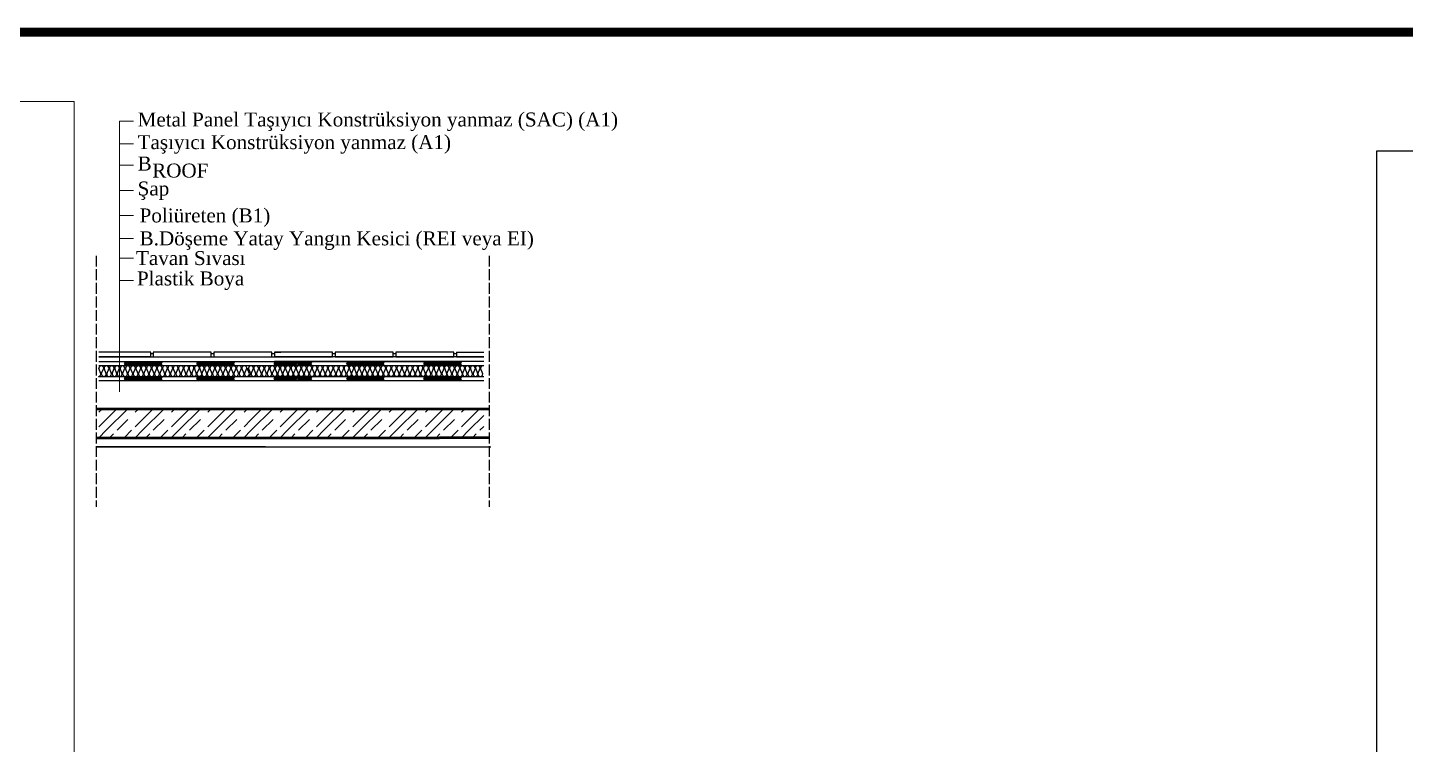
# Model space of a CAD drawing. Header units: millimetres. Extents: x 14753 to 45183, y 5640 to 19518.
# Drawn here: x 41960 to 43478, y 18727 to 19518 of the extents above; entities that cross this region are included whole.
import ezdxf

# ---------------------------------------------------------------- set-up
doc = ezdxf.new("R2010")
doc.units = ezdxf.units.MM
doc.linetypes.add('ACAD_ISO02W100', pattern=[15, 12, -3])
for name, color, linetype in [('6', 6, 'Continuous'), ('GOR1', 202, 'Continuous'), ('kesit3', 93, 'Continuous'), ('tarama', 253, 'Continuous'), ('tefriş', 140, 'Continuous')]:
    doc.layers.add(name, color=color, linetype=linetype)
for name, color, linetype, lineweight in [('Duvar', 1, 'Continuous', 50), ('k ic olcu', 254, 'Continuous', 18), ('Merdiven', 2, 'Continuous', 30), ('YAZI', 1, 'Continuous', 0)]:
    doc.layers.add(name, color=color, linetype=linetype, lineweight=lineweight)
doc.styles.add('ack-text-times', font='times.ttf', dxfattribs={"height": 12})

msp = doc.modelspace()

# ---------------------------------------------------------------- linework, layer by layer
at = {"layer": '6', "color": 20, "elevation": 574.2}
msp.add_lwpolyline([(43446.5, 17060.4), (43446.5, 19381.7), (45027.6, 19381.7), (45027.6, 17060.4)], close=True, dxfattribs=at)
at = {"layer": 'Duvar'}
for p, q in [((42035.7, 19097.2), (42468.4, 19097.2)), ((42035.7, 19065.2), (42222.1, 19065.2)), ((42222.1, 19065.2), (42413.9, 19065.2)), ((42468.4, 19065.2), (42413.9, 19065.2))]:
    msp.add_line(p, q, dxfattribs=at)
at = {"layer": 'GOR1'}
for p, q in [((42038.4, 19149.3), (42416, 19149.3)), ((42187.8, 19128.3), (42188, 19128.5)), ((42416, 19132.9), (42231.4, 19132.9)), ((42036.3, 19055), (42470.2, 19055)), ((42222.1, 19055), (42036.3, 19055))]:
    msp.add_line(p, q, dxfattribs=at)
at = {"layer": 'k ic olcu', "color": 20, "elevation": -574.2}
msp.add_lwpolyline([(41149.1, 19436), (42011.3, 19436), (42011.3, 18631.7), (41149.1, 18631.7)], close=True, dxfattribs=at)
at = {"layer": 'kesit3', "color": 20, "const_width": 10}
msp.add_lwpolyline([(39033.4, 19512.6), (45177.9, 19512.6), (45177.9, 15622.6), (39033.4, 15622.6)], close=True, dxfattribs=at)
at = {"layer": 'Merdiven', "lineweight": -2}
for p, q in [((42095.7, 19159.6), (42038.4, 19159.6)), ((42095.7, 19154.4), (42095.7, 19159.6)), ((42098.5, 19157.8), (42095.7, 19157.8)), ((42098.5, 19159.6), (42098.5, 19154.4)), ((42162.4, 19159.6), (42098.5, 19159.6)), ((42162.4, 19154.4), (42162.4, 19159.6)), ((42162.4, 19154.4), (42162.4, 19159.6)), ((42165.3, 19157.8), (42162.4, 19157.8)), ((42165.3, 19157.8), (42162.4, 19157.8)), ((42165.3, 19159.6), (42165.3, 19154.4)), ((42165.3, 19159.6), (42165.3, 19154.4)), ((42229.2, 19159.6), (42165.3, 19159.6)), ((42229.2, 19154.4), (42229.2, 19159.6)), ((42232.1, 19157.8), (42229.2, 19157.8)), ((42232.1, 19159.6), (42232.1, 19154.4)), ((42296, 19159.6), (42232.1, 19159.6)), ((42232.1, 19159.6), (42238.8, 19159.6)), ((42232.1, 19159.6), (42232.1, 19154.4)), ((42296, 19154.4), (42296, 19159.6)), ((42296, 19154.4), (42296, 19159.6)), ((42298.8, 19157.8), (42296, 19157.8)), ((42298.8, 19157.8), (42296, 19157.8)), ((42298.8, 19159.6), (42298.8, 19154.4)), ((42298.8, 19159.6), (42298.8, 19154.4)), ((42362.8, 19159.6), (42298.8, 19159.6)), ((42362.8, 19154.4), (42362.8, 19159.6)), ((42365.6, 19157.8), (42362.8, 19157.8)), ((42365.6, 19159.6), (42365.6, 19154.4)), ((42429.6, 19159.6), (42365.6, 19159.6)), ((42429.6, 19154.4), (42429.6, 19159.6)), ((42432.4, 19157.8), (42429.6, 19157.8)), ((42432.4, 19159.6), (42462.5, 19159.6)), ((42432.4, 19159.6), (42432.4, 19154.4)), ((42095.7, 19154.4), (42038.4, 19154.4)), ((42095.7, 19154.4), (42038.4, 19154.4)), ((42038.4, 19154.4), (42296, 19154.4)), ((42038.4, 19144.7), (42462.5, 19144.7)), ((42098.5, 19154.4), (42162.4, 19154.4)), ((42098.5, 19154.4), (42162.4, 19154.4)), ((42165.3, 19154.4), (42229.2, 19154.4)), ((42165.3, 19154.4), (42229.2, 19154.4)), ((42232.1, 19154.4), (42296, 19154.4)), ((42232.1, 19154.4), (42296, 19154.4)), ((42232.1, 19154.4), (42296, 19154.4)), ((42462.5, 19154.4), (42232.1, 19154.4)), ((42462.5, 19149.3), (42232.1, 19149.3)), ((42298.8, 19154.4), (42362.8, 19154.4)), ((42298.8, 19154.4), (42362.8, 19154.4)), ((42365.6, 19154.4), (42429.6, 19154.4)), ((42365.6, 19154.4), (42429.6, 19154.4)), ((42432.4, 19154.4), (42462.5, 19154.4)), ((42432.4, 19154.4), (42462.5, 19154.4)), ((42038.4, 19132.9), (42462.5, 19132.9)), ((42038.4, 19128.3), (42462.5, 19128.3))]:
    msp.add_line(p, q, dxfattribs=at)
at = {"layer": 'tarama'}
for p, q in [((42066.5, 19144.7), (42071.1, 19149.3)), ((42066.5, 19148.3), (42067.5, 19149.3)), ((42066.5, 19146.5), (42069.3, 19149.3)), ((42066.5, 19144.7), (42071.1, 19149.3)), ((42068.3, 19144.7), (42072.9, 19149.3)), ((42070.1, 19144.7), (42074.7, 19149.3)), ((42071.9, 19144.7), (42076.5, 19149.3)), ((42073.7, 19144.7), (42078.4, 19149.3)), ((42075.5, 19144.7), (42080.2, 19149.3)), ((42077.3, 19144.7), (42082, 19149.3)), ((42079.1, 19144.7), (42083.8, 19149.3)), ((42080.9, 19144.7), (42085.6, 19149.3)), ((42082.8, 19144.7), (42087.4, 19149.3)), ((42084.6, 19144.7), (42089.2, 19149.3)), ((42086.4, 19144.7), (42091, 19149.3)), ((42088.2, 19144.7), (42092.8, 19149.3)), ((42090, 19144.7), (42094.6, 19149.3)), ((42091.8, 19144.7), (42096.5, 19149.3)), ((42093.6, 19144.7), (42098.3, 19149.3)), ((42095.4, 19144.7), (42100.1, 19149.3)), ((42097.2, 19144.7), (42101.9, 19149.3)), ((42099, 19144.7), (42103.7, 19149.3)), ((42100.9, 19144.7), (42105.5, 19149.3)), ((42102.7, 19144.7), (42107.3, 19149.3)), ((42104.5, 19144.7), (42108.3, 19148.5)), ((42106.3, 19144.7), (42108.3, 19146.7)), ((42108.1, 19144.7), (42108.3, 19144.9)), ((42146.2, 19144.7), (42150.8, 19149.3)), ((42146.2, 19148.3), (42147.2, 19149.3)), ((42146.2, 19146.5), (42149, 19149.3)), ((42146.2, 19144.7), (42150.8, 19149.3)), ((42148, 19144.7), (42152.6, 19149.3)), ((42149.8, 19144.7), (42154.5, 19149.3)), ((42151.6, 19144.7), (42156.3, 19149.3)), ((42153.4, 19144.7), (42158.1, 19149.3)), ((42155.2, 19144.7), (42159.9, 19149.3)), ((42157.1, 19144.7), (42161.7, 19149.3)), ((42158.9, 19144.7), (42163.5, 19149.3)), ((42160.7, 19144.7), (42165.3, 19149.3)), ((42162.5, 19144.7), (42167.1, 19149.3)), ((42164.3, 19144.7), (42168.9, 19149.3)), ((42166.1, 19144.7), (42170.7, 19149.3)), ((42167.9, 19144.7), (42172.6, 19149.3)), ((42169.7, 19144.7), (42174.4, 19149.3)), ((42171.5, 19144.7), (42176.2, 19149.3)), ((42173.3, 19144.7), (42178, 19149.3)), ((42175.1, 19144.7), (42179.8, 19149.3)), ((42177, 19144.7), (42181.6, 19149.3)), ((42178.8, 19144.7), (42183.4, 19149.3)), ((42180.6, 19144.7), (42185.2, 19149.3)), ((42182.4, 19144.7), (42187, 19149.3)), ((42184.2, 19144.7), (42188, 19148.5)), ((42186, 19144.7), (42188, 19146.7)), ((42187.8, 19144.7), (42188, 19144.9)), ((42231.4, 19144.7), (42236.1, 19149.3)), ((42231.4, 19148.3), (42232.4, 19149.3)), ((42231.4, 19146.5), (42234.2, 19149.3)), ((42231.4, 19144.7), (42236.1, 19149.3)), ((42233.2, 19144.7), (42237.9, 19149.3)), ((42235, 19144.7), (42239.7, 19149.3)), ((42236.9, 19144.7), (42241.5, 19149.3)), ((42238.7, 19144.7), (42243.3, 19149.3)), ((42240.5, 19144.7), (42245.1, 19149.3)), ((42242.3, 19144.7), (42246.9, 19149.3)), ((42244.1, 19144.7), (42248.7, 19149.3)), ((42245.9, 19144.7), (42250.5, 19149.3)), ((42247.7, 19144.7), (42252.3, 19149.3)), ((42249.5, 19144.7), (42254.2, 19149.3)), ((42251.3, 19144.7), (42256, 19149.3)), ((42253.1, 19144.7), (42257.8, 19149.3)), ((42254.9, 19144.7), (42259.6, 19149.3)), ((42256.8, 19144.7), (42261.4, 19149.3)), ((42258.6, 19144.7), (42263.2, 19149.3)), ((42260.4, 19144.7), (42265, 19149.3)), ((42262.2, 19144.7), (42266.8, 19149.3)), ((42264, 19144.7), (42268.6, 19149.3)), ((42265.8, 19144.7), (42270.4, 19149.3)), ((42267.6, 19144.7), (42272.3, 19149.3)), ((42269.4, 19144.7), (42273.3, 19148.5)), ((42271.2, 19144.7), (42273.3, 19146.7)), ((42273, 19144.7), (42273.3, 19144.9)), ((42311.2, 19144.7), (42315.8, 19149.3)), ((42311.2, 19148.3), (42312.2, 19149.3)), ((42311.2, 19146.5), (42314, 19149.3)), ((42311.2, 19144.7), (42315.8, 19149.3)), ((42313, 19144.7), (42317.6, 19149.3)), ((42314.8, 19144.7), (42319.4, 19149.3)), ((42316.6, 19144.7), (42321.2, 19149.3)), ((42318.4, 19144.7), (42323, 19149.3)), ((42320.2, 19144.7), (42324.8, 19149.3)), ((42322, 19144.7), (42326.6, 19149.3)), ((42323.8, 19144.7), (42328.5, 19149.3)), ((42325.6, 19144.7), (42330.3, 19149.3)), ((42327.4, 19144.7), (42332.1, 19149.3)), ((42329.2, 19144.7), (42333.9, 19149.3)), ((42331, 19144.7), (42335.7, 19149.3)), ((42332.9, 19144.7), (42337.5, 19149.3)), ((42334.7, 19144.7), (42339.3, 19149.3)), ((42336.5, 19144.7), (42341.1, 19149.3)), ((42338.3, 19144.7), (42342.9, 19149.3)), ((42340.1, 19144.7), (42344.7, 19149.3)), ((42341.9, 19144.7), (42346.6, 19149.3)), ((42343.7, 19144.7), (42348.4, 19149.3)), ((42345.5, 19144.7), (42350.2, 19149.3)), ((42347.3, 19144.7), (42352, 19149.3)), ((42349.1, 19144.7), (42353, 19148.5)), ((42350.9, 19144.7), (42353, 19146.7)), ((42352.8, 19144.7), (42353, 19144.9)), ((42396.2, 19144.7), (42400.8, 19149.3)), ((42396.2, 19148.3), (42397.2, 19149.3)), ((42396.2, 19146.5), (42399, 19149.3)), ((42396.2, 19144.7), (42400.8, 19149.3)), ((42398, 19144.7), (42402.7, 19149.3)), ((42399.8, 19144.7), (42404.5, 19149.3)), ((42401.6, 19144.7), (42406.3, 19149.3)), ((42403.4, 19144.7), (42408.1, 19149.3)), ((42405.3, 19144.7), (42409.9, 19149.3)), ((42407.1, 19144.7), (42411.7, 19149.3)), ((42408.9, 19144.7), (42413.5, 19149.3)), ((42410.7, 19144.7), (42415.3, 19149.3)), ((42412.5, 19144.7), (42417.1, 19149.3)), ((42414.3, 19144.7), (42418.9, 19149.3)), ((42416.1, 19144.7), (42420.8, 19149.3)), ((42417.9, 19144.7), (42422.6, 19149.3)), ((42419.7, 19144.7), (42424.4, 19149.3)), ((42421.5, 19144.7), (42426.2, 19149.3)), ((42423.4, 19144.7), (42428, 19149.3)), ((42425.2, 19144.7), (42429.8, 19149.3)), ((42427, 19144.7), (42431.6, 19149.3)), ((42428.8, 19144.7), (42433.4, 19149.3)), ((42430.6, 19144.7), (42435.2, 19149.3)), ((42432.4, 19144.7), (42437, 19149.3)), ((42434.2, 19144.7), (42438.1, 19148.5)), ((42436, 19144.7), (42438.1, 19146.7)), ((42437.8, 19144.7), (42438.1, 19144.9)), ((42040.8, 19135.6), (42038.4, 19141.8)), ((42041.2, 19135.6), (42043.8, 19141.8)), ((42046.7, 19135.6), (42044.2, 19141.9)), ((42046.7, 19135.6), (42044.2, 19141.9)), ((42047.1, 19135.6), (42049.7, 19141.8)), ((42052.5, 19135.6), (42050.1, 19141.9)), ((42053, 19135.6), (42055.5, 19141.8)), ((42058.4, 19135.6), (42056, 19141.9)), ((42058.8, 19135.6), (42061.4, 19141.8)), ((42064.2, 19135.6), (42061.8, 19141.9)), ((42064.2, 19135.6), (42061.8, 19141.9)), ((42064.7, 19135.6), (42067.2, 19141.8)), ((42064.7, 19135.6), (42067.2, 19141.8)), ((42066.5, 19128.3), (42071.1, 19132.9)), ((42066.5, 19131.9), (42067.5, 19132.9)), ((42066.5, 19130.1), (42069.3, 19132.9)), ((42066.5, 19128.3), (42071.1, 19132.9)), ((42070.1, 19135.6), (42067.7, 19141.9)), ((42070.1, 19135.6), (42067.7, 19141.9)), ((42068.3, 19128.3), (42072.9, 19132.9)), ((42070.1, 19128.3), (42074.7, 19132.9)), ((42070.5, 19135.6), (42073.1, 19141.8)), ((42071.9, 19128.3), (42076.5, 19132.9)), ((42075.9, 19135.6), (42073.5, 19141.9)), ((42073.7, 19128.3), (42078.4, 19132.9)), ((42075.5, 19128.3), (42080.2, 19132.9)), ((42076.4, 19135.6), (42078.9, 19141.8)), ((42077.3, 19128.3), (42082, 19132.9)), ((42079.1, 19128.3), (42083.8, 19132.9)), ((42081.8, 19135.6), (42079.4, 19141.9)), ((42080.9, 19128.3), (42085.6, 19132.9)), ((42082.2, 19135.6), (42084.8, 19141.8)), ((42082.8, 19128.3), (42087.4, 19132.9)), ((42084.6, 19128.3), (42089.2, 19132.9)), ((42087.6, 19135.6), (42085.2, 19141.9)), ((42086.4, 19128.3), (42091, 19132.9)), ((42088.1, 19135.7), (42090.6, 19141.8)), ((42088.2, 19128.3), (42092.8, 19132.9)), ((42090, 19128.3), (42094.6, 19132.9)), ((42093.5, 19135.6), (42091.1, 19141.9)), ((42091.8, 19128.3), (42096.5, 19132.9)), ((42093.6, 19128.3), (42098.3, 19132.9)), ((42093.9, 19135.7), (42096.5, 19141.8)), ((42095.4, 19128.3), (42100.1, 19132.9)), ((42099.3, 19135.6), (42096.9, 19141.9)), ((42097.2, 19128.3), (42101.9, 19132.9)), ((42099, 19128.3), (42103.7, 19132.9)), ((42099.8, 19135.7), (42102.3, 19141.8)), ((42100.9, 19128.3), (42105.5, 19132.9)), ((42102.7, 19128.3), (42107.3, 19132.9)), ((42105.2, 19135.6), (42102.8, 19141.9)), ((42104.5, 19128.3), (42108.3, 19132.1)), ((42105.6, 19135.7), (42108.2, 19141.8)), ((42106.3, 19128.3), (42108.3, 19130.3)), ((42108.1, 19128.3), (42108.3, 19128.5)), ((42111, 19135.6), (42108.6, 19141.9)), ((42111.5, 19135.7), (42114, 19141.8)), ((42116.9, 19135.6), (42114.5, 19141.9)), ((42117.3, 19135.7), (42119.9, 19141.8)), ((42122.8, 19135.6), (42120.3, 19141.9)), ((42123.2, 19135.7), (42125.8, 19141.8)), ((42128.6, 19135.6), (42126.2, 19141.9)), ((42129, 19135.7), (42131.6, 19141.8)), ((42134.5, 19135.6), (42132.1, 19141.9)), ((42134.9, 19135.7), (42137.5, 19141.8)), ((42140.3, 19135.6), (42137.9, 19141.9)), ((42140.8, 19135.7), (42143.3, 19141.9)), ((42146.2, 19135.6), (42143.8, 19141.9)), ((42146.2, 19128.3), (42150.8, 19132.9)), ((42146.2, 19131.9), (42147.2, 19132.9)), ((42146.2, 19130.1), (42149, 19132.9)), ((42146.2, 19128.3), (42150.8, 19132.9)), ((42146.6, 19135.7), (42149.2, 19141.9)), ((42148, 19128.3), (42152.6, 19132.9)), ((42152, 19135.6), (42149.6, 19141.9)), ((42149.8, 19128.3), (42154.5, 19132.9)), ((42151.6, 19128.3), (42156.3, 19132.9)), ((42152, 19135.6), (42154.6, 19141.8)), ((42153.4, 19128.3), (42158.1, 19132.9)), ((42157.4, 19135.6), (42155, 19141.9)), ((42155.2, 19128.3), (42159.9, 19132.9)), ((42157.1, 19128.3), (42161.7, 19132.9)), ((42157.9, 19135.6), (42160.4, 19141.8)), ((42158.9, 19128.3), (42163.5, 19132.9)), ((42160.7, 19128.3), (42165.3, 19132.9)), ((42163.3, 19135.6), (42160.9, 19141.9)), ((42162.5, 19128.3), (42167.1, 19132.9)), ((42163.7, 19135.6), (42166.3, 19141.8)), ((42164.3, 19128.3), (42168.9, 19132.9)), ((42166.1, 19128.3), (42170.7, 19132.9)), ((42169.1, 19135.6), (42166.7, 19141.9)), ((42167.9, 19128.3), (42172.6, 19132.9)), ((42169.6, 19135.6), (42172.1, 19141.8)), ((42169.7, 19128.3), (42174.4, 19132.9)), ((42171.5, 19128.3), (42176.2, 19132.9)), ((42175, 19135.6), (42172.6, 19141.9)), ((42173.3, 19128.3), (42178, 19132.9)), ((42175.1, 19128.3), (42179.8, 19132.9)), ((42175.4, 19135.6), (42178, 19141.8)), ((42177, 19128.3), (42181.6, 19132.9)), ((42180.8, 19135.6), (42178.4, 19141.9)), ((42178.8, 19128.3), (42183.4, 19132.9)), ((42180.6, 19128.3), (42185.2, 19132.9)), ((42181.3, 19135.6), (42183.9, 19141.8)), ((42182.4, 19128.3), (42187, 19132.9)), ((42184.2, 19128.3), (42188, 19132.1)), ((42186.7, 19135.6), (42184.3, 19141.9)), ((42186, 19128.3), (42188, 19130.3)), ((42187.1, 19135.7), (42189.7, 19141.8)), ((42192.6, 19135.6), (42190.1, 19141.9)), ((42193, 19135.7), (42195.6, 19141.8)), ((42198.4, 19135.6), (42196, 19141.9)), ((42198.8, 19135.7), (42201.4, 19141.8)), ((42204.3, 19135.6), (42201.9, 19141.9)), ((42205.8, 19135.6), (42203.3, 19141.8)), ((42206.2, 19135.6), (42208.8, 19141.8)), ((42211.6, 19135.6), (42209.2, 19141.9)), ((42211.6, 19135.6), (42209.2, 19141.9)), ((42212, 19135.6), (42214.6, 19141.8)), ((42217.5, 19135.6), (42215.1, 19141.9)), ((42217.9, 19135.6), (42220.5, 19141.8)), ((42223.3, 19135.6), (42220.9, 19141.9)), ((42223.8, 19135.6), (42226.3, 19141.8)), ((42229.2, 19135.6), (42226.8, 19141.9)), ((42229.2, 19135.6), (42226.8, 19141.9)), ((42229.6, 19135.6), (42232.2, 19141.8)), ((42229.6, 19135.6), (42232.2, 19141.8)), ((42231.4, 19128.3), (42236.1, 19132.9)), ((42231.4, 19131.9), (42232.4, 19132.9)), ((42231.4, 19130.1), (42234.2, 19132.9)), ((42231.4, 19128.3), (42236.1, 19132.9)), ((42235, 19135.6), (42232.6, 19141.9)), ((42235, 19135.6), (42232.6, 19141.9)), ((42233.2, 19128.3), (42237.9, 19132.9)), ((42235, 19128.3), (42239.7, 19132.9)), ((42235.5, 19135.6), (42238, 19141.8)), ((42236.9, 19128.3), (42241.5, 19132.9)), ((42240.9, 19135.6), (42238.5, 19141.9)), ((42238.7, 19128.3), (42243.3, 19132.9)), ((42240.5, 19128.3), (42245.1, 19132.9)), ((42241.3, 19135.6), (42243.9, 19141.8)), ((42242.3, 19128.3), (42246.9, 19132.9)), ((42244.1, 19128.3), (42248.7, 19132.9)), ((42246.7, 19135.6), (42244.3, 19141.9)), ((42245.9, 19128.3), (42250.5, 19132.9)), ((42247.2, 19135.6), (42249.7, 19141.8)), ((42247.7, 19128.3), (42252.3, 19132.9)), ((42249.5, 19128.3), (42254.2, 19132.9)), ((42252.6, 19135.6), (42250.2, 19141.9)), ((42251.3, 19128.3), (42256, 19132.9)), ((42253, 19135.7), (42255.6, 19141.8)), ((42253.1, 19128.3), (42257.8, 19132.9)), ((42254.9, 19128.3), (42259.6, 19132.9)), ((42258.4, 19135.6), (42256, 19141.9)), ((42256.8, 19128.3), (42261.4, 19132.9)), ((42258.6, 19128.3), (42263.2, 19132.9)), ((42258.9, 19135.7), (42261.4, 19141.8)), ((42260.4, 19128.3), (42265, 19132.9)), ((42264.3, 19135.6), (42261.9, 19141.9)), ((42262.2, 19128.3), (42266.8, 19132.9)), ((42264, 19128.3), (42268.6, 19132.9)), ((42264.7, 19135.7), (42267.3, 19141.8)), ((42265.8, 19128.3), (42270.4, 19132.9)), ((42267.6, 19128.3), (42272.3, 19132.9)), ((42270.1, 19135.6), (42267.7, 19141.9)), ((42269.4, 19128.3), (42273.3, 19132.1)), ((42270.6, 19135.7), (42273.1, 19141.8)), ((42271.2, 19128.3), (42273.3, 19130.3)), ((42273, 19128.3), (42273.3, 19128.5)), ((42276, 19135.6), (42273.6, 19141.9)), ((42276.4, 19135.7), (42279, 19141.8)), ((42281.8, 19135.6), (42279.4, 19141.9)), ((42282.3, 19135.7), (42284.9, 19141.8)), ((42287.7, 19135.6), (42285.3, 19141.9)), ((42288.1, 19135.7), (42290.7, 19141.8)), ((42293.6, 19135.6), (42291.1, 19141.9)), ((42294, 19135.7), (42296.6, 19141.8)), ((42299.4, 19135.6), (42297, 19141.9)), ((42299.8, 19135.7), (42302.4, 19141.8)), ((42305.3, 19135.6), (42302.9, 19141.9)), ((42305.7, 19135.7), (42308.3, 19141.9)), ((42311.1, 19135.6), (42308.7, 19141.9)), ((42311.2, 19128.3), (42315.8, 19132.9)), ((42311.2, 19131.9), (42312.2, 19132.9)), ((42311.2, 19130.1), (42314, 19132.9)), ((42311.2, 19128.3), (42315.8, 19132.9)), ((42311.6, 19135.7), (42314.1, 19141.9)), ((42313, 19128.3), (42317.6, 19132.9)), ((42317, 19135.6), (42314.6, 19141.9)), ((42314.8, 19128.3), (42319.4, 19132.9)), ((42316.6, 19128.3), (42321.2, 19132.9)), ((42317, 19135.6), (42319.5, 19141.8)), ((42318.4, 19128.3), (42323, 19132.9)), ((42322.4, 19135.6), (42320, 19141.9)), ((42320.2, 19128.3), (42324.8, 19132.9)), ((42322, 19128.3), (42326.6, 19132.9)), ((42322.8, 19135.6), (42325.4, 19141.8)), ((42323.8, 19128.3), (42328.5, 19132.9)), ((42325.6, 19128.3), (42330.3, 19132.9)), ((42328.2, 19135.6), (42325.8, 19141.9)), ((42327.4, 19128.3), (42332.1, 19132.9)), ((42328.7, 19135.6), (42331.2, 19141.8)), ((42329.2, 19128.3), (42333.9, 19132.9)), ((42331, 19128.3), (42335.7, 19132.9)), ((42334.1, 19135.6), (42331.7, 19141.9)), ((42332.9, 19128.3), (42337.5, 19132.9)), ((42334.5, 19135.6), (42337.1, 19141.8)), ((42334.7, 19128.3), (42339.3, 19132.9)), ((42336.5, 19128.3), (42341.1, 19132.9)), ((42339.9, 19135.6), (42337.5, 19141.9)), ((42338.3, 19128.3), (42342.9, 19132.9)), ((42340.1, 19128.3), (42344.7, 19132.9)), ((42340.4, 19135.6), (42342.9, 19141.8)), ((42341.9, 19128.3), (42346.6, 19132.9)), ((42345.8, 19135.6), (42343.4, 19141.9)), ((42343.7, 19128.3), (42348.4, 19132.9)), ((42345.5, 19128.3), (42350.2, 19132.9)), ((42346.2, 19135.6), (42348.8, 19141.8)), ((42347.3, 19128.3), (42352, 19132.9)), ((42349.1, 19128.3), (42353, 19132.1)), ((42351.6, 19135.6), (42349.2, 19141.9)), ((42350.9, 19128.3), (42353, 19130.3)), ((42352.1, 19135.7), (42354.7, 19141.8)), ((42352.8, 19128.3), (42353, 19128.5)), ((42357.5, 19135.6), (42355.1, 19141.9)), ((42357.9, 19135.7), (42360.5, 19141.8)), ((42363.4, 19135.6), (42360.9, 19141.9)), ((42363.8, 19135.7), (42366.4, 19141.8)), ((42369.2, 19135.6), (42366.8, 19141.9)), ((42369.7, 19135.7), (42372.2, 19141.8)), ((42375.1, 19135.6), (42372.7, 19141.9)), ((42375.5, 19135.7), (42378.1, 19141.8)), ((42380.9, 19135.6), (42378.5, 19141.9)), ((42381.4, 19135.7), (42383.9, 19141.8)), ((42386.8, 19135.6), (42384.4, 19141.9)), ((42387.2, 19135.7), (42389.8, 19141.8)), ((42392.6, 19135.6), (42390.2, 19141.9)), ((42393.1, 19135.7), (42395.6, 19141.8)), ((42398.5, 19135.6), (42396.1, 19141.9)), ((42396.2, 19128.3), (42400.8, 19132.9)), ((42396.2, 19131.9), (42397.2, 19132.9)), ((42396.2, 19130.1), (42399, 19132.9)), ((42396.2, 19128.3), (42400.8, 19132.9)), ((42398, 19128.3), (42402.7, 19132.9)), ((42398.9, 19135.7), (42401.5, 19141.8)), ((42399.8, 19128.3), (42404.5, 19132.9)), ((42401.6, 19128.3), (42406.3, 19132.9)), ((42404.3, 19135.6), (42401.9, 19141.9)), ((42403.4, 19128.3), (42408.1, 19132.9)), ((42404.8, 19135.7), (42407.3, 19141.9)), ((42405.3, 19128.3), (42409.9, 19132.9)), ((42407.1, 19128.3), (42411.7, 19132.9)), ((42410.2, 19135.6), (42407.8, 19141.9)), ((42408.9, 19128.3), (42413.5, 19132.9)), ((42410.6, 19135.7), (42413.2, 19141.9)), ((42410.7, 19128.3), (42415.3, 19132.9)), ((42412.5, 19128.3), (42417.1, 19132.9)), ((42416, 19135.6), (42413.6, 19141.9)), ((42414.3, 19128.3), (42418.9, 19132.9)), ((42416.1, 19128.3), (42420.8, 19132.9)), ((42416.5, 19135.7), (42419, 19141.9)), ((42417.9, 19128.3), (42422.6, 19132.9)), ((42421.9, 19135.6), (42419.5, 19141.9)), ((42419.7, 19128.3), (42424.4, 19132.9)), ((42421.5, 19128.3), (42426.2, 19132.9)), ((42421.9, 19135.6), (42424.5, 19141.8)), ((42423.4, 19128.3), (42428, 19132.9)), ((42427.3, 19135.6), (42424.9, 19141.9)), ((42425.2, 19128.3), (42429.8, 19132.9)), ((42427, 19128.3), (42431.6, 19132.9)), ((42427.7, 19135.6), (42430.3, 19141.8)), ((42428.8, 19128.3), (42433.4, 19132.9)), ((42430.6, 19128.3), (42435.2, 19132.9)), ((42433.2, 19135.6), (42430.7, 19141.9)), ((42432.4, 19128.3), (42437, 19132.9)), ((42433.6, 19135.6), (42436.2, 19141.8)), ((42434.2, 19128.3), (42438.1, 19132.1)), ((42436, 19128.3), (42438.1, 19130.3)), ((42439, 19135.6), (42436.6, 19141.9)), ((42439, 19135.6), (42436.6, 19141.9)), ((42437.8, 19128.3), (42438.1, 19128.5)), ((42439, 19135.6), (42441.6, 19141.8)), ((42444.4, 19135.6), (42442, 19141.8)), ((42444.9, 19135.6), (42447.4, 19141.8)), ((42450.3, 19135.6), (42447.9, 19141.8)), ((42450.7, 19135.6), (42453.3, 19141.8)), ((42456.1, 19135.6), (42453.7, 19141.8)), ((42456.1, 19135.6), (42453.7, 19141.8)), ((42456.1, 19135.6), (42458.7, 19141.8)), ((42461.5, 19135.6), (42459.1, 19141.8)), ((42038.6, 19093.4), (42042.4, 19097.2)), ((42046.6, 19085.4), (42058.4, 19097.2)), ((42046.6, 19073.4), (42070.4, 19097.2)), ((42078.5, 19093.4), (42082.4, 19097.2)), ((42086.5, 19085.4), (42098.3, 19097.2)), ((42086.5, 19073.4), (42110.3, 19097.2)), ((42118.5, 19093.4), (42122.3, 19097.2)), ((42126.5, 19085.4), (42138.3, 19097.2)), ((42126.5, 19073.4), (42150.3, 19097.2)), ((42158.5, 19093.4), (42162.3, 19097.2)), ((42166.5, 19085.4), (42178.3, 19097.2)), ((42166.5, 19073.4), (42190.3, 19097.2)), ((42198.4, 19093.4), (42202.3, 19097.2)), ((42206.4, 19085.4), (42218.2, 19097.2)), ((42206.4, 19073.4), (42230.2, 19097.2)), ((42238.4, 19093.4), (42242.2, 19097.2)), ((42246.4, 19085.4), (42258.2, 19097.2)), ((42246.4, 19073.4), (42270.2, 19097.2)), ((42278.4, 19093.4), (42282.2, 19097.2)), ((42286.4, 19085.4), (42298.2, 19097.2)), ((42286.4, 19073.4), (42310.2, 19097.2)), ((42318.3, 19093.4), (42322.1, 19097.2)), ((42326.3, 19085.4), (42338.1, 19097.2)), ((42326.3, 19073.4), (42350.1, 19097.2)), ((42358.3, 19093.4), (42362.1, 19097.2)), ((42366.3, 19085.4), (42378.1, 19097.2)), ((42366.3, 19073.4), (42390.1, 19097.2)), ((42398.3, 19093.4), (42402.1, 19097.2)), ((42406.3, 19085.4), (42418.1, 19097.2)), ((42406.3, 19073.4), (42430, 19097.2)), ((42438.2, 19093.4), (42442, 19097.2)), ((42446.2, 19085.4), (42458, 19097.2)), ((42038.6, 19077.4), (42046.6, 19085.4)), ((42058.6, 19073.4), (42070.6, 19085.4)), ((42078.5, 19077.4), (42086.5, 19085.4)), ((42098.5, 19073.4), (42110.5, 19085.4)), ((42118.5, 19077.4), (42126.5, 19085.4)), ((42138.5, 19073.4), (42150.5, 19085.4)), ((42158.5, 19077.4), (42166.5, 19085.4)), ((42178.5, 19073.4), (42190.4, 19085.4)), ((42198.4, 19077.4), (42206.4, 19085.4)), ((42218.4, 19073.4), (42230.4, 19085.4)), ((42238.4, 19077.4), (42246.4, 19085.4)), ((42258.4, 19073.4), (42270.4, 19085.4)), ((42278.4, 19077.4), (42286.4, 19085.4)), ((42298.3, 19073.4), (42310.3, 19085.4)), ((42318.3, 19077.4), (42326.3, 19085.4)), ((42338.3, 19073.4), (42350.3, 19085.4)), ((42358.3, 19077.4), (42366.3, 19085.4)), ((42378.3, 19073.4), (42390.3, 19085.4)), ((42398.3, 19077.4), (42406.3, 19085.4)), ((42418.2, 19073.4), (42430.2, 19085.4)), ((42438.2, 19077.4), (42446.2, 19085.4)), ((42446.2, 19073.4), (42462.5, 19089.7)), ((42038.4, 19065.2), (42046.6, 19073.4)), ((42050.4, 19065.2), (42054.6, 19069.4)), ((42066.6, 19065.4), (42074.6, 19073.4)), ((42078.4, 19065.2), (42086.5, 19073.4)), ((42090.4, 19065.2), (42094.5, 19069.4)), ((42106.5, 19065.4), (42114.5, 19073.4)), ((42118.3, 19065.2), (42126.5, 19073.4)), ((42130.3, 19065.2), (42134.5, 19069.4)), ((42146.5, 19065.4), (42154.5, 19073.4)), ((42158.3, 19065.2), (42166.5, 19073.4)), ((42170.3, 19065.2), (42174.5, 19069.4)), ((42186.5, 19065.4), (42194.4, 19073.4)), ((42198.3, 19065.2), (42206.4, 19073.4)), ((42210.2, 19065.2), (42214.4, 19069.4)), ((42226.4, 19065.4), (42234.4, 19073.4)), ((42238.2, 19065.2), (42246.4, 19073.4)), ((42250.2, 19065.2), (42254.4, 19069.4)), ((42266.4, 19065.4), (42274.4, 19073.4)), ((42278.2, 19065.2), (42286.4, 19073.4)), ((42290.2, 19065.2), (42294.4, 19069.4)), ((42306.3, 19065.4), (42314.3, 19073.4)), ((42318.1, 19065.2), (42326.3, 19073.4)), ((42330.1, 19065.2), (42334.3, 19069.4)), ((42346.3, 19065.4), (42354.3, 19073.4)), ((42358.1, 19065.2), (42366.3, 19073.4)), ((42370.1, 19065.2), (42374.3, 19069.4)), ((42386.3, 19065.4), (42394.3, 19073.4)), ((42398.1, 19065.2), (42406.3, 19073.4)), ((42410.1, 19065.2), (42414.2, 19069.4)), ((42426.2, 19065.4), (42434.2, 19073.4)), ((42438, 19065.2), (42446.2, 19073.4)), ((42450, 19065.2), (42454.2, 19069.4)), ((42458.2, 19073.4), (42462.5, 19077.7))]:
    msp.add_line(p, q, dxfattribs=at)
for centre, major_axis, start_param, end_param in [((42041.1, 19141.8), (-1.91, 1.91), 3.922018, 7.063611), ((42041.1, 19141.8), (-1.91, 1.91), 3.922018, 7.063611), ((42047, 19141.8), (1.91, 1.91), 5.492815, 8.634407), ((42047, 19141.8), (1.91, 1.91), 5.492815, 8.634407), ((42052.8, 19141.8), (1.91, 1.91), 5.492815, 8.634407), ((42052.8, 19141.8), (1.91, 1.91), 5.492815, 8.634407), ((42058.7, 19141.8), (1.91, 1.91), 5.492815, 8.634407), ((42064.5, 19141.8), (-1.91, 1.91), 3.922018, 7.063611), ((42064.5, 19141.8), (-1.91, 1.91), 3.922018, 7.063611), ((42064.5, 19141.8), (-1.91, 1.91), 3.922018, 7.063611), ((42064.5, 19141.8), (-1.91, 1.91), 3.922018, 7.063611), ((42070.4, 19141.8), (-1.91, 1.91), 3.922018, 7.063611), ((42070.4, 19141.8), (-1.91, 1.91), 3.922018, 7.063611), ((42076.2, 19141.8), (1.91, 1.91), 5.492815, 8.634407), ((42076.2, 19141.8), (1.91, 1.91), 5.492815, 8.634407), ((42082.1, 19141.8), (1.91, 1.91), 5.492815, 8.634407), ((42087.9, 19141.8), (1.91, 1.91), 5.492815, 8.634407), ((42087.9, 19141.8), (1.91, 1.91), 5.492815, 8.634407), ((42093.8, 19141.9), (1.91, 1.91), 5.492815, 8.634407), ((42093.8, 19141.9), (1.91, 1.91), 5.492815, 8.634407), ((42099.6, 19141.9), (-1.91, 1.91), 3.922018, 7.063611), ((42105.5, 19141.9), (-1.91, 1.91), 3.922018, 7.063611), ((42105.5, 19141.9), (-1.91, 1.91), 3.922018, 7.063611), ((42111.3, 19141.9), (1.91, 1.91), 5.492815, 8.634407), ((42111.3, 19141.9), (1.91, 1.91), 5.492815, 8.634407), ((42117.2, 19141.9), (1.91, 1.91), 5.492815, 8.634407), ((42123.1, 19141.9), (1.91, 1.91), 5.492815, 8.634407), ((42123.1, 19141.9), (1.91, 1.91), 5.492815, 8.634407), ((42128.9, 19141.9), (-1.91, 1.91), 3.922018, 7.063611), ((42128.9, 19141.9), (-1.91, 1.91), 3.922018, 7.063611), ((42134.8, 19141.9), (-1.91, 1.91), 3.922018, 7.063611), ((42140.6, 19141.9), (1.91, 1.91), 5.492815, 8.634407), ((42140.6, 19141.9), (1.91, 1.91), 5.492815, 8.634407), ((42146.5, 19141.9), (1.91, 1.91), 5.492815, 8.634407), ((42146.5, 19141.9), (1.91, 1.91), 5.492815, 8.634407), ((42151.9, 19141.8), (1.91, 1.91), 5.492815, 8.634407), ((42157.7, 19141.8), (1.91, 1.91), 5.492815, 8.634407), ((42157.7, 19141.8), (1.91, 1.91), 5.492815, 8.634407), ((42163.6, 19141.8), (-1.91, 1.91), 3.922018, 7.063611), ((42163.6, 19141.8), (-1.91, 1.91), 3.922018, 7.063611), ((42169.4, 19141.8), (-1.91, 1.91), 3.922018, 7.063611), ((42175.3, 19141.8), (1.91, 1.91), 5.492815, 8.634407), ((42175.3, 19141.8), (1.91, 1.91), 5.492815, 8.634407), ((42181.1, 19141.8), (1.91, 1.91), 5.492815, 8.634407), ((42181.1, 19141.8), (1.91, 1.91), 5.492815, 8.634407), ((42187, 19141.8), (1.91, 1.91), 5.492815, 8.634407), ((42192.9, 19141.9), (1.91, 1.91), 5.492815, 8.634407), ((42192.9, 19141.9), (1.91, 1.91), 5.492815, 8.634407), ((42198.7, 19141.9), (-1.91, 1.91), 3.922018, 7.063611), ((42198.7, 19141.9), (-1.91, 1.91), 3.922018, 7.063611), ((42206, 19141.8), (-1.91, 1.91), 3.922018, 7.063611), ((42206, 19141.8), (-1.91, 1.91), 3.922018, 7.063611), ((42211.9, 19141.8), (1.91, 1.91), 5.492815, 8.634407), ((42211.9, 19141.8), (1.91, 1.91), 5.492815, 8.634407), ((42217.8, 19141.8), (1.91, 1.91), 5.492815, 8.634407), ((42217.8, 19141.8), (1.91, 1.91), 5.492815, 8.634407), ((42223.6, 19141.8), (-1.91, 1.91), 3.922018, 7.063611), ((42229.5, 19141.8), (-1.91, 1.91), 3.922018, 7.063611), ((42229.5, 19141.8), (-1.91, 1.91), 3.922018, 7.063611), ((42229.5, 19141.8), (-1.91, 1.91), 3.922018, 7.063611), ((42229.5, 19141.8), (-1.91, 1.91), 3.922018, 7.063611), ((42235.3, 19141.8), (-1.91, 1.91), 3.922018, 7.063611), ((42235.3, 19141.8), (-1.91, 1.91), 3.922018, 7.063611), ((42241.2, 19141.8), (1.91, 1.91), 5.492815, 8.634407), ((42241.2, 19141.8), (1.91, 1.91), 5.492815, 8.634407), ((42247, 19141.8), (1.91, 1.91), 5.492815, 8.634407), ((42252.9, 19141.8), (1.91, 1.91), 5.492815, 8.634407), ((42252.9, 19141.8), (1.91, 1.91), 5.492815, 8.634407), ((42258.7, 19141.9), (1.91, 1.91), 5.492815, 8.634407), ((42258.7, 19141.9), (1.91, 1.91), 5.492815, 8.634407), ((42264.6, 19141.9), (-1.91, 1.91), 3.922018, 7.063611), ((42270.4, 19141.9), (-1.91, 1.91), 3.922018, 7.063611), ((42270.4, 19141.9), (-1.91, 1.91), 3.922018, 7.063611), ((42276.3, 19141.9), (1.91, 1.91), 5.492815, 8.634407), ((42276.3, 19141.9), (1.91, 1.91), 5.492815, 8.634407), ((42282.1, 19141.9), (1.91, 1.91), 5.492815, 8.634407), ((42288, 19141.9), (1.91, 1.91), 5.492815, 8.634407), ((42288, 19141.9), (1.91, 1.91), 5.492815, 8.634407), ((42293.9, 19141.9), (-1.91, 1.91), 3.922018, 7.063611), ((42293.9, 19141.9), (-1.91, 1.91), 3.922018, 7.063611), ((42299.7, 19141.9), (-1.91, 1.91), 3.922018, 7.063611), ((42305.6, 19141.9), (1.91, 1.91), 5.492815, 8.634407), ((42305.6, 19141.9), (1.91, 1.91), 5.492815, 8.634407), ((42311.4, 19141.9), (1.91, 1.91), 5.492815, 8.634407), ((42311.4, 19141.9), (1.91, 1.91), 5.492815, 8.634407), ((42316.8, 19141.8), (1.91, 1.91), 5.492815, 8.634407), ((42322.7, 19141.8), (1.91, 1.91), 5.492815, 8.634407), ((42322.7, 19141.8), (1.91, 1.91), 5.492815, 8.634407), ((42328.5, 19141.8), (-1.91, 1.91), 3.922018, 7.063611), ((42328.5, 19141.8), (-1.91, 1.91), 3.922018, 7.063611), ((42334.4, 19141.8), (-1.91, 1.91), 3.922018, 7.063611), ((42340.2, 19141.8), (1.91, 1.91), 5.492815, 8.634407), ((42340.2, 19141.8), (1.91, 1.91), 5.492815, 8.634407), ((42346.1, 19141.8), (1.91, 1.91), 5.492815, 8.634407), ((42346.1, 19141.8), (1.91, 1.91), 5.492815, 8.634407), ((42351.9, 19141.8), (-1.91, 1.91), 3.922018, 7.063611), ((42357.8, 19141.9), (-1.91, 1.91), 3.922018, 7.063611), ((42357.8, 19141.9), (-1.91, 1.91), 3.922018, 7.063611), ((42363.7, 19141.9), (1.91, 1.91), 5.492815, 8.634407), ((42363.7, 19141.9), (1.91, 1.91), 5.492815, 8.634407), ((42369.5, 19141.9), (-1.91, 1.91), 3.922018, 7.063611), ((42375.4, 19141.9), (1.91, 1.91), 5.492815, 8.634407), ((42375.4, 19141.9), (1.91, 1.91), 5.492815, 8.634407), ((42381.2, 19141.9), (-1.91, 1.91), 3.922018, 7.063611), ((42381.2, 19141.9), (-1.91, 1.91), 3.922018, 7.063611), ((42387.1, 19141.9), (-1.91, 1.91), 3.922018, 7.063611), ((42392.9, 19141.9), (1.91, 1.91), 5.492815, 8.634407), ((42392.9, 19141.9), (1.91, 1.91), 5.492815, 8.634407), ((42398.8, 19141.9), (-1.91, 1.91), 3.922018, 7.063611), ((42398.8, 19141.9), (-1.91, 1.91), 3.922018, 7.063611), ((42404.6, 19141.9), (1.91, 1.91), 5.492815, 8.634407), ((42410.5, 19141.9), (1.91, 1.91), 5.492815, 8.634407), ((42410.5, 19141.9), (1.91, 1.91), 5.492815, 8.634407), ((42416.3, 19141.9), (-1.91, 1.91), 3.922018, 7.063611), ((42416.3, 19141.9), (-1.91, 1.91), 3.922018, 7.063611), ((42421.7, 19141.8), (-1.91, 1.91), 3.922018, 7.063611), ((42427.6, 19141.8), (1.91, 1.91), 5.492815, 8.634407), ((42427.6, 19141.8), (1.91, 1.91), 5.492815, 8.634407), ((42433.5, 19141.8), (1.91, 1.91), 5.492815, 8.634407), ((42433.5, 19141.8), (1.91, 1.91), 5.492815, 8.634407), ((42438.9, 19141.8), (1.91, 1.91), 5.492815, 8.634407), ((42444.7, 19141.8), (1.91, 1.91), 5.492815, 8.634407), ((42444.7, 19141.8), (1.91, 1.91), 5.492815, 8.634407), ((42450.6, 19141.8), (1.91, 1.91), 5.492815, 8.634407), ((42450.6, 19141.8), (1.91, 1.91), 5.492815, 8.634407), ((42456, 19141.8), (1.91, 1.91), 5.492815, 8.634407), ((42461.8, 19141.8), (1.91, 1.91), 0.539961, 2.351222), ((42038.1, 19135.6), (1.91, 1.91), 3.973191, 5.492815), ((42044, 19135.6), (-1.91, 1.91), 0.780426, 3.922018), ((42044, 19135.6), (1.91, 1.91), 3.593409, 5.492815), ((42049.8, 19135.6), (1.91, 1.91), 2.351222, 5.492815), ((42055.7, 19135.6), (1.91, 1.91), 2.351222, 5.492815), ((42061.5, 19135.6), (1.91, 1.91), 2.351222, 5.492815), ((42061.5, 19135.6), (-1.91, 1.91), 2.402395, 3.922018), ((42067.4, 19135.6), (-1.91, 1.91), 0.780426, 3.922018), ((42067.4, 19135.6), (1.91, 1.91), 3.593409, 5.492815), ((42073.2, 19135.6), (-1.91, 1.91), 0.780426, 3.922018), ((42079.1, 19135.6), (1.91, 1.91), 2.351222, 5.492815), ((42084.9, 19135.6), (1.91, 1.91), 2.351222, 5.492815), ((42090.8, 19135.6), (1.91, 1.91), 2.351222, 5.492815), ((42096.6, 19135.6), (1.91, 1.91), 2.351222, 5.492815), ((42102.5, 19135.6), (1.91, 1.91), 2.351222, 5.492815), ((42108.3, 19135.6), (1.91, 1.91), 2.351222, 5.492815), ((42114.2, 19135.6), (1.91, 1.91), 2.351222, 5.492815), ((42120, 19135.6), (1.91, 1.91), 2.351222, 5.492815), ((42125.9, 19135.6), (1.91, 1.91), 2.351222, 5.492815), ((42131.8, 19135.6), (-1.91, 1.91), 0.780426, 3.922018), ((42137.6, 19135.7), (-1.91, 1.91), 0.780426, 3.922018), ((42143.5, 19135.7), (1.91, 1.91), 2.351222, 5.492815), ((42149.3, 19135.7), (1.91, 1.91), 2.351222, 5.492815), ((42154.7, 19135.6), (1.91, 1.91), 2.351222, 5.492815), ((42160.6, 19135.6), (1.91, 1.91), 2.351222, 5.492815), ((42166.4, 19135.6), (-1.91, 1.91), 0.780426, 3.922018), ((42172.3, 19135.6), (-1.91, 1.91), 0.780426, 3.922018), ((42178.1, 19135.6), (1.91, 1.91), 2.351222, 5.492815), ((42184, 19135.6), (1.91, 1.91), 2.351222, 5.492815), ((42189.8, 19135.6), (1.91, 1.91), 2.351222, 5.492815), ((42195.7, 19135.6), (1.91, 1.91), 2.351222, 5.492815), ((42201.6, 19135.6), (-1.91, 1.91), 0.780426, 3.922018), ((42203, 19135.6), (1.91, 1.91), 3.973191, 5.492815), ((42208.9, 19135.6), (-1.91, 1.91), 0.780426, 3.922018), ((42208.9, 19135.6), (1.91, 1.91), 3.593409, 5.492815), ((42214.8, 19135.6), (1.91, 1.91), 2.351222, 5.492815), ((42220.6, 19135.6), (1.91, 1.91), 2.351222, 5.492815), ((42226.5, 19135.6), (1.91, 1.91), 2.351222, 5.492815), ((42226.5, 19135.6), (-1.91, 1.91), 2.402395, 3.922018), ((42232.3, 19135.6), (-1.91, 1.91), 0.780426, 3.922018), ((42232.3, 19135.6), (1.91, 1.91), 3.593409, 5.492815), ((42238.2, 19135.6), (-1.91, 1.91), 0.780426, 3.922018), ((42244, 19135.6), (1.91, 1.91), 2.351222, 5.492815), ((42249.9, 19135.6), (1.91, 1.91), 2.351222, 5.492815), ((42255.7, 19135.6), (1.91, 1.91), 2.351222, 5.492815), ((42261.6, 19135.6), (1.91, 1.91), 2.351222, 5.492815), ((42267.4, 19135.6), (-1.91, 1.91), 0.780426, 3.922018), ((42273.3, 19135.6), (-1.91, 1.91), 0.780426, 3.922018), ((42279.1, 19135.6), (1.91, 1.91), 2.351222, 5.492815), ((42285, 19135.6), (1.91, 1.91), 2.351222, 5.492815), ((42290.8, 19135.6), (1.91, 1.91), 2.351222, 5.492815), ((42296.7, 19135.6), (-1.91, 1.91), 0.780426, 3.922018), ((42302.6, 19135.7), (-1.91, 1.91), 0.780426, 3.922018), ((42308.4, 19135.7), (1.91, 1.91), 2.351222, 5.492815), ((42314.3, 19135.7), (1.91, 1.91), 2.351222, 5.492815), ((42319.7, 19135.6), (-1.91, 1.91), 0.780426, 3.922018), ((42325.5, 19135.6), (-1.91, 1.91), 0.780426, 3.922018), ((42331.4, 19135.6), (1.91, 1.91), 2.351222, 5.492815), ((42337.2, 19135.6), (-1.91, 1.91), 0.780426, 3.922018), ((42343.1, 19135.6), (1.91, 1.91), 2.351222, 5.492815), ((42348.9, 19135.6), (1.91, 1.91), 2.351222, 5.492815), ((42354.8, 19135.6), (-1.91, 1.91), 0.780426, 3.922018), ((42360.6, 19135.6), (-1.91, 1.91), 0.780426, 3.922018), ((42366.5, 19135.6), (1.91, 1.91), 2.351222, 5.492815), ((42372.4, 19135.6), (1.91, 1.91), 2.351222, 5.492815), ((42378.2, 19135.6), (1.91, 1.91), 2.351222, 5.492815), ((42384.1, 19135.6), (-1.91, 1.91), 0.780426, 3.922018), ((42389.9, 19135.6), (-1.91, 1.91), 0.780426, 3.922018), ((42395.8, 19135.6), (1.91, 1.91), 2.351222, 5.492815), ((42401.6, 19135.7), (1.91, 1.91), 2.351222, 5.492815), ((42407.5, 19135.7), (1.91, 1.91), 2.351222, 5.492815), ((42413.3, 19135.7), (1.91, 1.91), 2.351222, 5.492815), ((42419.2, 19135.7), (-1.91, 1.91), 0.780426, 3.922018), ((42424.6, 19135.6), (-1.91, 1.91), 0.780426, 3.922018), ((42430.4, 19135.6), (1.91, 1.91), 2.351222, 5.492815), ((42436.3, 19135.6), (1.91, 1.91), 2.351222, 5.492815), ((42441.7, 19135.6), (1.91, 1.91), 2.351222, 5.492815), ((42447.6, 19135.6), (-1.91, 1.91), 0.780426, 3.922018), ((42453.4, 19135.6), (-1.91, 1.91), 0.780426, 3.922018), ((42458.8, 19135.6), (1.91, 1.91), 2.351222, 5.492815)]:
    msp.add_ellipse(centre, major_axis=major_axis, ratio=1, start_param=start_param, end_param=end_param, dxfattribs=at)
at = {"layer": 'tefriş', "linetype": 'ACAD_ISO02W100'}
for p, q in [((42035.7, 19266), (42035.7, 18988.9)), ((42468.4, 19266), (42468.4, 18988.9))]:
    msp.add_line(p, q, dxfattribs=at)
at = {"layer": 'YAZI', "color": 20, "linetype": 'Continuous'}
for p, q in [((42061.4, 19116), (42061.4, 19414.2)), ((42061.4, 19414.2), (42076.8, 19414.2)), ((42061.4, 19389.3), (42076.8, 19389.3)), ((42061.4, 19365.7), (42076.8, 19365.7)), ((42061.4, 19337.8), (42076.8, 19337.8)), ((42061.4, 19310.3), (42076.8, 19310.3)), ((42061.4, 19284.9), (42076.8, 19284.9)), ((42061.4, 19263.4), (42076.8, 19263.4)), ((42061.4, 19238.8), (42076.8, 19238.8))]:
    msp.add_line(p, q, dxfattribs=at)

# ---------------------------------------------------------------- texts
at = {"layer": 'YAZI', "color": 20, "linetype": 'ByBlock', "style": 'ack-text-times'}
for s, height, p in [('Metal Panel Taşıyıcı Konstrüksiyon yanmaz (SAC) (A1)', 15.387, (42081.2, 19408.5)), ('Taşıyıcı Konstrüksiyon yanmaz (A1)', 15.387, (42081.2, 19383.5)), ('B', 15.4, (42081.2, 19359.9)), ('ROOF', 15.39, (42097.2, 19352.2)), ('Şap', 15.39, (42081.2, 19332.4)), ('Poliüreten (B1)', 15.387, (42083.4, 19302.7)), ('B.Döşeme Yatay Yangın Kesici (REI veya EI)', 15.387, (42083.4, 19277.4)), ('Tavan Sıvası', 15.387, (42079.4, 19255.7)), ('Plastik Boya', 15.387, (42080.5, 19233.2))]:
    msp.add_text(s, height=height, dxfattribs=at).set_placement(p)

doc.saveas('drawing.dxf')
